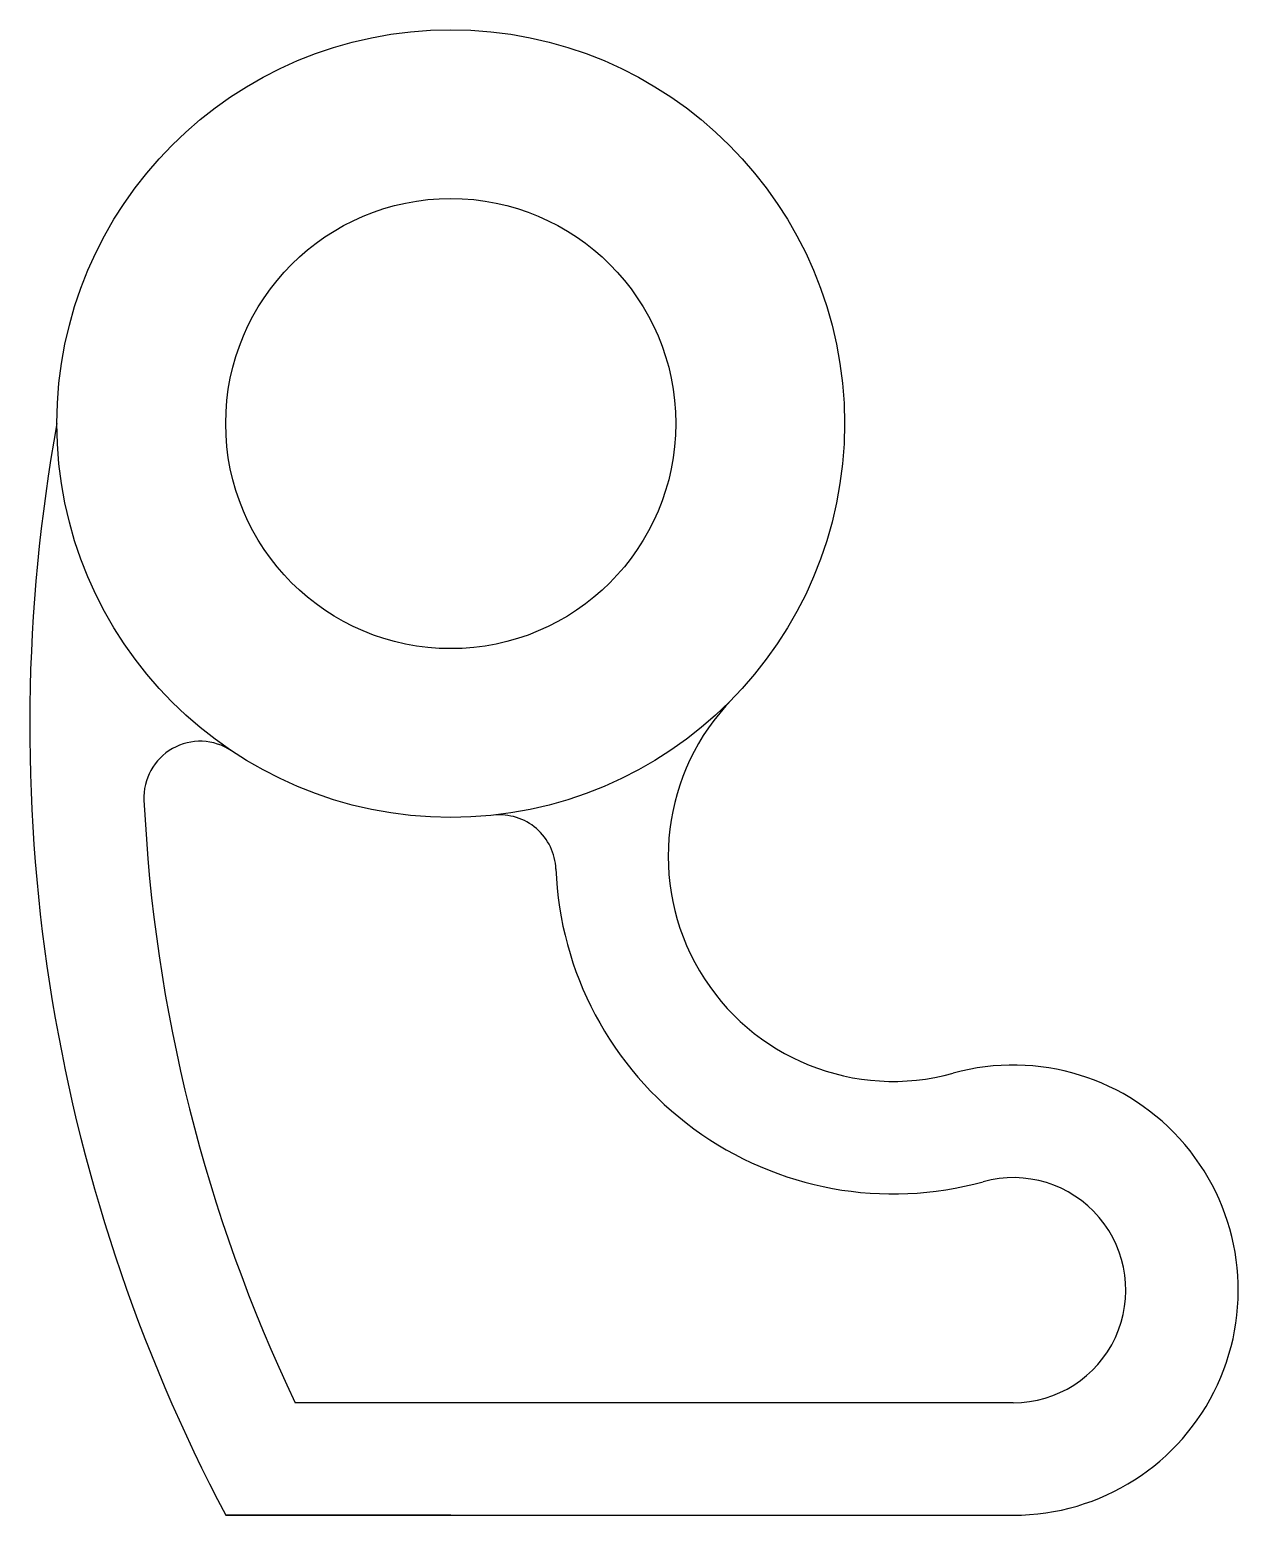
# Model space of a CAD drawing. Header units: inches. Extents: x 136 to 243, y -41 to 91.
import ezdxf

# ---------------------------------------------------------------- set-up
doc = ezdxf.new("R2010")
doc.units = ezdxf.units.IN
doc.header["$MEASUREMENT"] = 0

msp = doc.modelspace()

# ---------------------------------------------------------------- linework, layer by layer
for p, q in [((223.28, -31.22), (159.44, -31.22)), ((153.28, -41.22), (223.28, -41.22))]:
    msp.add_line(p, q)
msp.add_lwpolyline([(173.28, -41.22), (153.28, -41.22)])
for radius in [35, 20]:
    msp.add_circle((173.28, 55.78), radius)
for centre, radius, start, end in [((285.86, 28.94), 150, 169.6931, 207.888), ((212.61, 17.33), 20, 135.6454, 285.4762), ((151.01, 22.55), 5, 56.17, 182.7128), ((285.86, 28.94), 140, 182.7128, 205.4502), ((177.63, 16.01), 5, 2.1488, 96.2448), ((212.61, 17.33), 30, 182.1488, 285.4762), ((223.28, -21.22), 20, 270, 105.4762), ((223.28, -21.22), 10, 270, 105.4762)]:
    msp.add_arc(centre, radius, start, end)

doc.saveas('drawing.dxf')
